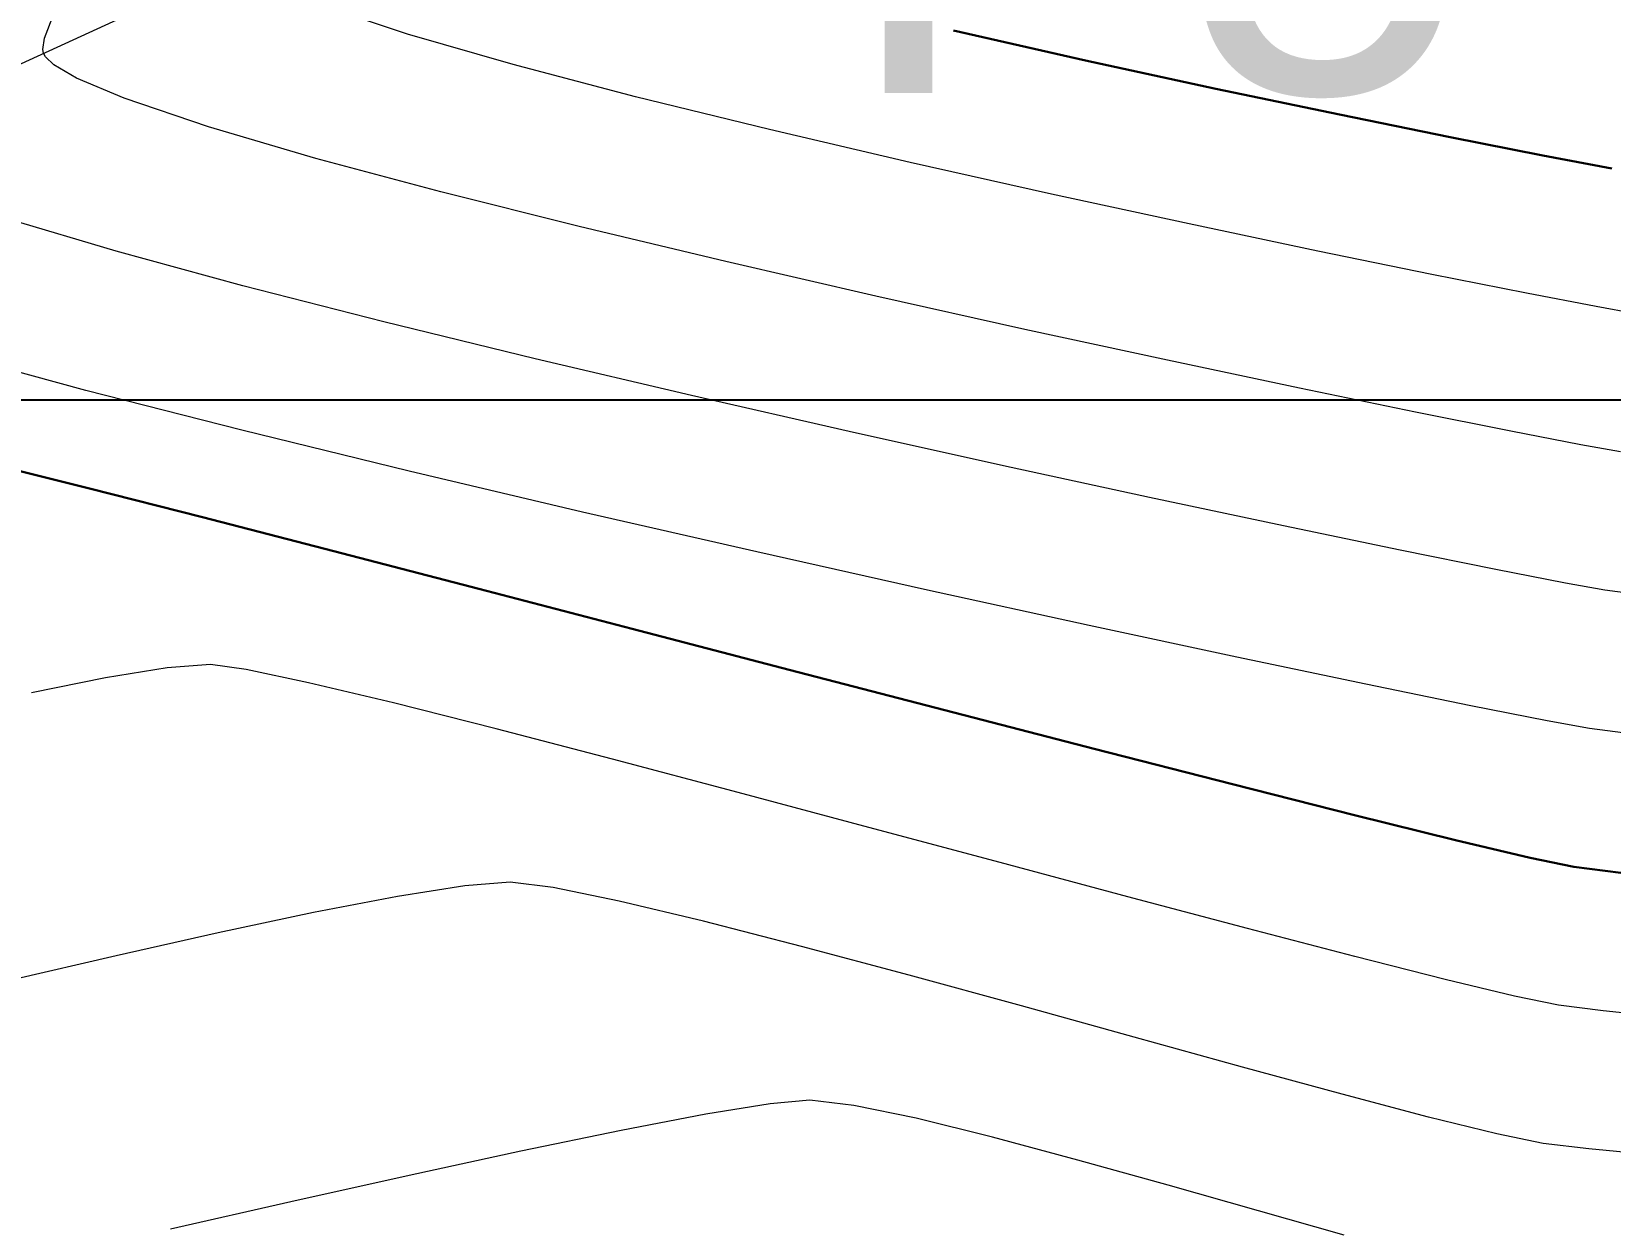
# Model space of a CAD drawing. Header units: millimetres. Extents: x 736950 to 740938, y 8500595 to 8502163.
# Drawn here: x 737802.82 to 737828.7, y 8501186.46 to 8501206.04 of the extents above; entities that cross this region are included whole.
import ezdxf
from ezdxf.enums import TextEntityAlignment as Align

# ---------------------------------------------------------------- set-up
doc = ezdxf.new("R2010")
doc.units = ezdxf.units.MM
for name, color, linetype, lineweight in [('CONT-MJR', 80, 'Continuous', 30), ('CONT-MNR', 96, 'Continuous', 15), ('COTAS', 40, 'Continuous', 5), ('CUADROS', 9, 'Continuous', 20), ('pista', 251, 'Continuous', 5), ('saiwite', 5, 'Continuous', 5)]:
    doc.layers.add(name, color=color, linetype=linetype, lineweight=lineweight)
doc.layers.add('Cuadricula Coordenadas', color=5, linetype='Continuous')
doc.styles.add('COTAS', font='arial.ttf')
doc.styles.add('CUADROS', font='arial.ttf')
doc.dimstyles.new('Copy of GenDist', dxfattribs={"dimtxt": 2, "dimasz": 2, "dimexe": 0.18, "dimexo": 0.0625, "dimgap": 1, "dimtad": 2, "dimdec": 3, "dimzin": 1, "dimdsep": 46, "dimtxsty": 'COTAS', "dimcen": 0.09, "dimadec": 3, "dimazin": 0, "dimtfac": 1, "dimtdec": 3, "dimtofl": 0, "dimtmove": 0, "dimatfit": 3, "dimfxl": 1, "dimtolj": 1, "dimtzin": 0, "dimarcsym": 0})

# ---------------------------------------------------------------- blocks, each defined once
blk = doc.blocks.new('*D153')
at = {"layer": 'COTAS', "color": 0, "lineweight": -2, "transparency": 16777216}
for p, q in [((737818.0385703878, 8501217.565420175), (737817.5595984412, 8501218.345172472)), ((737761.44012939, 8501183.661887297), (737815.9496407742, 8501217.14499069)), ((737760.1207185066, 8501181.988703862), (737759.6417465601, 8501182.768456161))]:
    blk.add_line(p, q, dxfattribs=at)
at = {"layer": 'COTAS', "color": 0, "transparency": 16777216}
for points in [[(737815.7751730308, 8501217.429019064), (737816.1241085171, 8501216.860962316), (737817.6538110226, 8501218.191797148)], [(737761.2656616466, 8501183.945915671), (737761.6145971329, 8501183.377858924), (737759.7359591415, 8501182.615080837)]]:
    blk.add_solid(points, dxfattribs=at)
at = {"layer": 'Defpoints', "color": 0, "transparency": 16777216}
for p in [(737817.6538110226, 8501218.191797148), (737818.0712830899, 8501217.512164854), (737760.1534312088, 8501181.935448542)]:
    blk.add_point(p, dxfattribs=at)
at = {"layer": 'COTAS', "color": 0, "transparency": 16777216, "insert": (737787.6370107504, 8501202.125627412), "char_height": 2, "attachment_point": 5, "rotation": 31.560811543288352, "style": 'COTAS'}
blk.add_mtext('\\A1;67.972', dxfattribs=at)

msp = doc.modelspace()

# ---------------------------------------------------------------- hatches: boundary and pattern name
at = {"layer": 'pista'}
h = msp.add_hatch(dxfattribs=at)
h.set_pattern_fill('HONEY', color=256, scale=3, angle=9.94991650582834, style=0)
h.set_pattern_definition([(9.94991650582834, (1479841.21072825, -18.49207214638591), (0.4979252195647159, 0.4170677100899267), [0.375, -0.75]), (129.9499165058283, (1479841.21072825, -18.49207214638591), (-0.6101538418184378, 0.222682034283025), [0.3749999999999999, -0.7499999999999998]), (69.94991650582834, (1479841.21072825, -18.49207214638591), (-0.112228622253722, 0.6397497443729518), [-0.75, 0.375])])
h.paths.add_polyline_path([(737744.7999806425, 8501250.923935566), (737743.4751223363, 8501250.754223157), (737756.465848178, 8501242.026572531), (737763.5739612179, 8501242.006896213), (737770.002546867, 8501243.455222024), (737769.8468594846, 8501244.342704736), (737763.4750639071, 8501242.907173423), (737756.7405500773, 8501242.925815564)])
h.paths.add_polyline_path([(737794.2809870465, 8501256.017245878), (737809.7820272583, 8501263.709828075), (737823.391616501, 8501273.483615467), (737837.0791595323, 8501280.557800073), (737851.5530432165, 8501285.77819753), (737870.8510758049, 8501293.050216693, -0.9976846880626209), (737871.0089264096, 8501292.63424804), (737865.2748787645, 8501289.581801567, 0.7845063948290762), (737866.1540430214, 8501286.121818589), (737883.2588851704, 8501291.348365877), (737897.4188924351, 8501296.516943583), (737903.2981396064, 8501301.44146652, -0.5512150924587264), (737904.1219025984, 8501301.177325813), (737906.855912117, 8501297.98174819, 0.5618964424650519), (737910.2738656431, 8501298.536066804), (737914.22079628, 8501308.558674501), (737925.6412323939, 8501300.72656757, 0.340189525830376), (737928.7023693406, 8501300.894137181), (737936.9171069289, 8501306.117412793, -0.358727273887905), (737938.1716059428, 8501305.962964654), (737943.1732157968, 8501301.051021611, 0.3417074120720416), (737946.0555081918, 8501300.709858142), (737955.8779356404, 8501307.072689936), (737971.8320576148, 8501314.464803053), (737988.5677626224, 8501323.411181662), (738023.1375471824, 8501336.282937778), (738044.4246208373, 8501357.728329657), (738061.4456776979, 8501362.208386911), (738078.9085143938, 8501363.070318012), (738112.0997810266, 8501372.051506756), (738118.6561313582, 8501373.365123207), (738128.3493353954, 8501376.976906104), (738155.2251721952, 8501366.826195797), (738176.6167526407, 8501363.543890122), (738193.8053773039, 8501353.328603027), (738204.7313956148, 8501340.877429372), (738207.705198212, 8501335.751671141), (738214.35685511, 8501331.742925933), (738229.9282901662, 8501313.374534177), (738233.5603594936, 8501308.186787868), (738234.53883727, 8501308.358438132), (738230.6417003467, 8501313.924784988), (738214.9478837823, 8501332.43754055), (738208.3676942562, 8501336.403214611), (738205.4657963786, 8501341.405035153), (738194.387784551, 8501354.029418997), (738176.9261677533, 8501364.406946706), (738155.4549153853, 8501367.70147717), (738128.3514754312, 8501377.93815071), (738118.4090486554, 8501374.233504975), (738111.8936108743, 8501372.928085677), (738078.7671659255, 8501363.964436961), (738061.3074614278, 8501363.102660457), (738043.958527311, 8501358.536303693), (738022.6381405202, 8501337.057350922), (737988.196920163, 8501324.233464561), (737971.4304040315, 8501315.270615296), (737955.4419368334, 8501307.862588815), (737945.5806043665, 8501301.47455489, -0.3391433520832071), (737943.8038299843, 8501301.693147572), (737938.8116631231, 8501306.59581691, 0.3560082385246841), (737936.4342009705, 8501306.876887502), (737928.158540546, 8501301.61487459, -0.3502196171718997), (737926.1502499409, 8501301.468794718), (737914.5128481541, 8501309.44969617, 0.4302069892023044), (737913.4330382891, 8501309.014522241), (737909.4507249827, 8501298.90206584, -0.5704007069138802), (737907.5397775185, 8501298.566836312), (737904.9064502402, 8501301.644734057, 0.4931454261128044), (737902.7202336333, 8501302.131411942), (737896.9620044216, 8501297.308254998), (737882.9728831241, 8501292.20205278), (737866.0373022418, 8501287.027224885, -0.7384715771871906), (737865.6977918843, 8501288.787355538), (737871.5108758068, 8501291.881875956, 0.9119586051647783), (737870.5337161538, 8501293.892406015), (737851.2416702455, 8501286.62264278), (737836.7183275839, 8501281.384406622), (737822.9200107896, 8501274.252970394), (737809.3164408724, 8501264.483505804), (737793.8201376351, 8501256.79327439), (737778.9884914039, 8501246.402265295), (737769.846859484, 8501244.34270474), (737770.0025468671, 8501243.455222024), (737779.3594973255, 8501245.563292695)])
h.paths.add_polyline_path([(738260.5182952256, 8501271.251537092), (738234.538837269, 8501308.358438132), (738233.56035949, 8501308.186787868), (738259.6897886079, 8501270.86568047), (738269.3749442189, 8501234.589470252), (738274.5057655985, 8501215.583008338), (738279.7983711922, 8501189.602392923), (738280.7089290785, 8501189.641305126), (738275.382018582, 8501215.790318219), (738270.2441657205, 8501234.822827347)])

# ---------------------------------------------------------------- linework, layer by layer
at = {"layer": 'CONT-MJR', "extrusion": (-0.2210041434234334, -0.9752728687857951, 0), "elevation": -8454056.43499231}
msp.add_lwpolyline([(-1159225.731872346, 3610.00000000001), (-1159227.948801118, 3610.00000000001)], dxfattribs=at)
at = {"layer": 'CONT-MJR', "extrusion": (-0.2123534357411203, -0.9771929278954806, 0), "elevation": -8463996.586204512}
msp.add_lwpolyline([(-1084265.441755335, 3610.000000000003), (-1084267.629410827, 3610.000000000003)], dxfattribs=at)
at = {"layer": 'CONT-MJR'}
for points, elevation in [([(737824.2559044601, 8501204.673321407), (737822.2335368571, 8501205.097582642)], 3610), ([(737817.7898029563, 8501194.909817263), (737815.2380515047, 8501195.573514376)], 3615), ([(737822.5033940268, 8501193.69382175), (737820.2386006777, 8501194.27571446)], 3615), ([(737828.101510874, 8501192.340667386), (737827.3832414275, 8501192.487561949)], 3615), ([(737828.866747771, 8501192.243312286), (737828.101510874, 8501192.340667386)], 3615)]:
    msp.add_lwpolyline(points, dxfattribs=dict(at, elevation=elevation))
at = {"layer": 'CONT-MJR', "extrusion": (-0.199166229785165, -0.9799657202745222, 0), "elevation": -8477838.83618509}
msp.add_lwpolyline([(-970108.5519905593, 3610.000000000013), (-970110.4050440234, 3610.000000000013)], dxfattribs=at)
at = {"layer": 'CONT-MJR', "extrusion": (0.1931829334159552, 0.9811627562422083, 0), "elevation": 8483600.451449223}
msp.add_lwpolyline([(918358.5751993574, 3610.000000000011), (918360.1227971148, 3610.000000000011)], dxfattribs=at)
at = {"layer": 'CONT-MJR', "extrusion": (-0.1860634251811319, -0.9825377355653396, 0), "elevation": -8490036.461573336}
msp.add_lwpolyline([(-856818.5355987325, 3610), (-856819.6855971396, 3610)], dxfattribs=at)
at = {"layer": 'CONT-MJR', "extrusion": (-0.242211431828146, -0.9702234908987515, 0), "elevation": -8426767.036501052}
msp.add_lwpolyline([(-1343252.9206494, 3615.000000000013), (-1343254.433095119, 3615.000000000013)], dxfattribs=at)
at = {"layer": 'CONT-MJR', "extrusion": (0.2473328231675584, 0.9689305829541998, 0), "elevation": 8419554.351211708}
msp.add_lwpolyline([(1387742.887500777, 3615.000000000013), (1387744.797607151, 3615.000000000013)], dxfattribs=at)
at = {"layer": 'CONT-MJR', "extrusion": (-0.2499995308855558, -0.9682459576765616, 0), "elevation": -8415701.728069415}
msp.add_lwpolyline([(-1410915.994720093, 3615.000000000006), (-1410918.218390579, 3615.000000000006)], dxfattribs=at)
at = {"layer": 'CONT-MJR', "extrusion": (-0.2514296018011751, -0.9678755887706346, 0), "elevation": -8413608.266287515}
msp.add_lwpolyline([(-1423344.11798068, 3615.00000000001), (-1423346.571094305, 3615.00000000001)], dxfattribs=at)
at = {"layer": 'CONT-MJR', "extrusion": (-0.252090402391229, -0.9677036886476295, 0), "elevation": -8412634.45487723}
msp.add_lwpolyline([(-1429085.945136792, 3615), (-1429088.543563374, 3615)], dxfattribs=at)
at = {"layer": 'CONT-MJR', "extrusion": (-0.252171064243736, -0.9676826723457342, 0), "elevation": -8412515.304506814}
msp.add_lwpolyline([(-1429784.513862173, 3615), (-1429787.173468069, 3615)], dxfattribs=at)
at = {"layer": 'CONT-MJR', "extrusion": (0.2506766670161615, 0.9680708696235357, 0), "elevation": 8414712.853599017}
msp.add_lwpolyline([(1416788.766684971, 3615.00000000001), (1416791.296249487, 3615.00000000001)], dxfattribs=at)
at = {"layer": 'CONT-MJR', "extrusion": (-0.2457880823876178, -0.9693235881563069, 0), "elevation": -8421755.553158721}
msp.add_lwpolyline([(-1374301.276573264, 3615.000000000013), (-1374303.33959779, 3615.000000000013)], dxfattribs=at)
at = {"layer": 'CONT-MJR', "extrusion": (-0.2404451208533526, -0.9706627343510292, 0), "elevation": -8429197.725726085}
msp.add_lwpolyline([(-1327889.969893335, 3615), (-1327891.673505334, 3615)], dxfattribs=at)
at = {"layer": 'CONT-MJR', "extrusion": (-0.2297799555058317, -0.9732426069833452, 0), "elevation": -8443260.682354223}
msp.add_lwpolyline([(-1235318.585568909, 3615.000000000003), (-1235319.845764852, 3615.000000000003)], dxfattribs=at)
at = {"layer": 'CONT-MNR', "extrusion": (0.9331594589741614, -0.3594626880874434, 0), "elevation": -2367378.457908603}
msp.add_lwpolyline([(8198193.382781102, 3612.00000000001), (8198193.814706423, 3612.00000000001)], dxfattribs=at)
at = {"layer": 'CONT-MNR', "extrusion": (-0.3166013409254236, -0.9485586913439905, 0), "elevation": -8297484.144386603}
msp.add_lwpolyline([(-1991638.096437532, 3611.00000000001), (-1991639.543680812, 3611.00000000001)], dxfattribs=at)
at = {"layer": 'CONT-MNR', "extrusion": (-0.2771171090119187, -0.9608361503882317, 0), "elevation": -8372725.531921966}
msp.add_lwpolyline([(-1646914.284658078, 3611.000000000003), (-1646916.087914146, 3611.000000000003)], dxfattribs=at)
at = {"layer": 'CONT-MNR'}
for points, elevation in [([(737803.0034712947, 8501205.743713737), (737803.0298661083, 8501205.92584169)], 3612), ([(737803.014626322, 8501205.680068629), (737803.0034712947, 8501205.743713737)], 3612), ([(737803.0475232174, 8501205.620418176), (737803.014626322, 8501205.680068629)], 3612), ([(737803.5567105433, 8501205.272466432), (737803.1841560028, 8501205.490842208)], 3612), ([(737812.7200774519, 8501204.967007061), (737810.7126662363, 8501205.493704032)], 3611), ([(737804.3397353227, 8501204.941169038), (737803.5567105433, 8501205.272466432)], 3612), ([(737805.7216650682, 8501204.472608235), (737804.3397353227, 8501204.941169038)], 3612), ([(737809.5287698309, 8501203.407091578), (737807.477710252, 8501203.95659395)], 3612), ([(737821.7962816872, 8501202.88098222), (737819.5403683815, 8501203.37031381)], 3611), ([(737804.2093721372, 8501202.432665484), (737802.4447372649, 8501202.959858466)], 3613), ([(737814.1995279986, 8501202.263484161), (737811.7957427612, 8501202.838066516)], 3612), ([(737823.9016684409, 8501202.437317185), (737821.7962816872, 8501202.88098222)], 3611), ([(737825.7714678132, 8501202.053848786), (737823.9016684409, 8501202.437317185)], 3611), ([(737816.6610245, 8501201.6973099), (737814.1995279986, 8501202.263484161)], 3612), ([(737808.5967107642, 8501201.27479115), (737806.2844987643, 8501201.866540939)], 3613), ([(737827.3206189745, 8501201.745107107), (737825.7714678132, 8501202.053848786)], 3611), ([(737819.1011312213, 8501201.153509138), (737816.6610245, 8501201.6973099)], 3612), ([(737803.7085250514, 8501200.153199343), (737801.410924164, 8501200.77769307)], 3614), ([(737813.6387653521, 8501200.06764113), (737811.0726017543, 8501200.67072244)], 3613), ([(737828.8629277267, 8501199.142610023), (737828.2122816016, 8501199.258896537)], 3612), ([(737814.7094959286, 8501197.502885452), (737811.8510000927, 8501198.158059571)], 3614), ([(737826.8207142788, 8501197.21504277), (737825.2544490678, 8501197.532766897)], 3613), ([(737827.9634074204, 8501196.991450299), (737826.8207142788, 8501197.21504277)], 3613), ([(737829.3536719867, 8501196.77971974), (737828.6091221093, 8501196.87529581)], 3613), ([(737822.5746720199, 8501195.778766923), (737820.1529978834, 8501196.298111526)], 3614), ([(737805.7543817108, 8501195.661116404), (737805.0423568239, 8501195.606095811)], 3616), ([(737805.0423568239, 8501195.606095811), (737804.0332166593, 8501195.440300986)], 3616), ([(737810.4342194442, 8501194.601721432), (737808.7502265621, 8501195.027339708)], 3616), ([(737827.6593951677, 8501194.734433765), (737826.4095366537, 8501194.98180044)], 3614), ([(737812.342236772, 8501194.105434489), (737810.4342194442, 8501194.601721432)], 3616), ([(737809.9214962027, 8501192.031167341), (737808.8198939048, 8501191.857389154)], 3617), ([(737812.4497021919, 8501191.780850355), (737811.3694096552, 8501192.00184857)], 3617), ([(737813.8316255906, 8501191.450424857), (737812.4497021919, 8501191.780850355)], 3617), ([(737822.7507351664, 8501191.33070123), (737820.7905762938, 8501191.851732312)], 3616), ([(737805.8779574974, 8501191.257345883), (737804.2054339406, 8501190.880796138)], 3617), ([(737815.4409469701, 8501191.036351906), (737813.8316255906, 8501191.450424857)], 3617), ([(737825.9903507157, 8501190.492858723), (737824.5077262111, 8501190.870441163)], 3616), ([(737827.8477052565, 8501190.073353173), (737827.1274099683, 8501190.219860522)], 3616), ([(737822.6675546857, 8501189.059182048), (737820.8909701891, 8501189.550046567)], 3617), ([(737814.9288892732, 8501188.457976026), (737813.8738879218, 8501188.286498668)], 3618), ([(737815.5755800116, 8501188.514162946), (737814.9288892732, 8501188.457976026)], 3618), ([(737813.8738879218, 8501188.286498668), (737812.4855449494, 8501188.019795397)], 3618), ([(737824.3348711854, 8501186.300168127), (737822.9304745732, 8501186.69877328)], 3618)]:
    msp.add_lwpolyline(points, dxfattribs=dict(at, elevation=elevation))
at = {"layer": 'CONT-MNR', "extrusion": (0.6881206535105744, 0.7255962832127657, 0), "elevation": 6676140.716226674}
msp.add_lwpolyline([(5314507.829819888, 3612), (5314508.018124027, 3612)], dxfattribs=at)
at = {"layer": 'CONT-MNR', "extrusion": (-0.2383184923057058, -0.9711870552190939, 0), "elevation": -8432094.632774355}
msp.add_lwpolyline([(-1309437.925291842, 3611.000000000003), (-1309440.187603691, 3611.000000000003)], dxfattribs=at)
at = {"layer": 'CONT-MNR', "extrusion": (-0.2819301756268233, -0.9594349253967298, 0), "elevation": -8364362.175646733}
msp.add_lwpolyline([(-1688867.662187892, 3612), (-1688869.49247897, 3612)], dxfattribs=at)
at = {"layer": 'CONT-MNR', "extrusion": (-0.2272262170312878, -0.9738420027364039, 0), "elevation": -8446480.838201027}
msp.add_lwpolyline([(-1213179.002120034, 3611.000000000006), (-1213181.365731291, 3611.000000000006)], dxfattribs=at)
at = {"layer": 'CONT-MNR', "extrusion": (-0.2187750801589206, -0.975775314455873, 0), "elevation": -8456680.921008201}
msp.add_lwpolyline([(-1139905.354773045, 3611.000000000006), (-1139907.733782837, 3611.000000000006)], dxfattribs=at)
at = {"layer": 'CONT-MNR', "extrusion": (-0.2434543574557015, -0.9699123547186269, 0), "elevation": -8425045.15926556}
msp.add_lwpolyline([(-1354042.09839403, 3612), (-1354044.435690714, 3612)], dxfattribs=at)
at = {"layer": 'CONT-MNR', "extrusion": (-0.2631956929186141, -0.9647424667905372, 0), "elevation": -8395657.895699397}
msp.add_lwpolyline([(-1525686.66098436, 3613.000000000013), (-1525688.811948684, 3613.000000000013)], dxfattribs=at)
at = {"layer": 'CONT-MNR', "extrusion": (-0.1885095943928912, -0.9820713481320121, 0), "elevation": -8487874.187501427}
msp.add_lwpolyline([(-877957.8570566233, 3611), (-877959.0213733729, 3611)], dxfattribs=at)
at = {"layer": 'CONT-MNR', "extrusion": (-0.1745468703867809, -0.9846488663671839, 0), "elevation": -8499484.09424705}
msp.add_lwpolyline([(-757355.4972657764, 3611), (-757356.1601134901, 3611)], dxfattribs=at)
at = {"layer": 'CONT-MNR', "extrusion": (-0.2370276055263851, -0.9715029151878178, 0), "elevation": -8433822.826073136}
msp.add_lwpolyline([(-1298233.631190184, 3613), (-1298236.179706459, 3613)], dxfattribs=at)
at = {"layer": 'CONT-MNR', "extrusion": (-0.211970824360033, -0.9772759945993394, 0), "elevation": -8464415.935680063}
msp.add_lwpolyline([(-1080951.326649825, 3612.000000000013), (-1080953.720667392, 3612.000000000013)], dxfattribs=at)
at = {"layer": 'CONT-MNR', "extrusion": (-0.2070580546906857, -0.9783286574498926, 0), "elevation": -8469740.08698977}
msp.add_lwpolyline([(-1038408.000870301, 3612.000000000013), (-1038410.208741872, 3612.000000000013)], dxfattribs=at)
at = {"layer": 'CONT-MNR', "extrusion": (0.2477937285151666, 0.9688128137615397, 0), "elevation": 8418894.772618838}
msp.add_lwpolyline([(1391747.753211778, 3614.000000000006), (1391750.395955119, 3614.000000000006)], dxfattribs=at)
at = {"layer": 'CONT-MNR', "extrusion": (-0.2222439120528595, -0.974991099218573, 0), "elevation": -8452568.988071607}
msp.add_lwpolyline([(-1169975.580212771, 3613.00000000001), (-1169978.229498314, 3613.00000000001)], dxfattribs=at)
at = {"layer": 'CONT-MNR', "extrusion": (-0.2023631123340918, -0.9793105588966453, 0), "elevation": -8474623.388479406}
msp.add_lwpolyline([(-997768.9444608886, 3612.000000000003), (-997770.8859605514, 3612.000000000003)], dxfattribs=at)
at = {"layer": 'CONT-MNR', "extrusion": (-0.1972888620713499, -0.9803454008167694, 0), "elevation": -8479676.875151768}
msp.add_lwpolyline([(-953866.6015191242, 3612.000000000013), (-953868.1964030955, 3612.000000000013)], dxfattribs=at)
at = {"layer": 'CONT-MNR', "extrusion": (-0.2374443729977534, -0.9714011373946935, 0), "elevation": -8433262.80881126}
msp.add_lwpolyline([(-1301853.313787734, 3614.000000000011), (-1301856.135876609, 3614.000000000011)], dxfattribs=at)
at = {"layer": 'CONT-MNR', "extrusion": (-0.2168367081814519, -0.9762078887127639, 0), "elevation": -8458923.63555462}
msp.add_lwpolyline([(-1123107.506386581, 3613), (-1123110.094451783, 3613)], dxfattribs=at)
at = {"layer": 'CONT-MNR', "extrusion": (0.1904523568356611, 0.981696439728566, 0), "elevation": 8486118.16785073}
msp.add_lwpolyline([(894750.1056582793, 3612.000000000001), (894751.2736793915, 3612.000000000001)], dxfattribs=at)
at = {"layer": 'CONT-MNR', "extrusion": (-0.2296167270235296, -0.9732811303374795, 0), "elevation": -8443469.694884937}
msp.add_lwpolyline([(-1233918.944514338, 3614.00000000001), (-1233921.863271311, 3614.00000000001)], dxfattribs=at)
at = {"layer": 'CONT-MNR', "extrusion": (-0.2121545604275181, -0.9772361242247477, 0), "elevation": -8464210.293781104}
msp.add_lwpolyline([(-1082542.533161553, 3613.000000000003), (-1082544.985530091, 3613.000000000003)], dxfattribs=at)
at = {"layer": 'CONT-MNR', "extrusion": (-0.2078653956628631, -0.9781574399277048, 0), "elevation": -8468877.944901546}
msp.add_lwpolyline([(-1045397.484166621, 3613), (-1045399.726331445, 3613)], dxfattribs=at)
at = {"layer": 'CONT-MNR', "extrusion": (-0.2036080916532333, -0.9790524730643034, 0), "elevation": -8473345.660495522}
msp.add_lwpolyline([(-1008542.966356184, 3613), (-1008544.92379049, 3613)], dxfattribs=at)
at = {"layer": 'CONT-MNR', "extrusion": (-0.2182657188682398, -0.9758893769105853, 0), "elevation": -8457267.992044404}
msp.add_lwpolyline([(-1135491.583485013, 3614.000000000006), (-1135494.447082733, 3614.000000000006)], dxfattribs=at)
at = {"layer": 'CONT-MNR', "extrusion": (-0.1770435160028106, -0.9842030245032589, 0), "elevation": -8497531.44773024}
msp.add_lwpolyline([(-778908.6363714649, 3613.000000000006), (-778909.2924502135, 3613.000000000006)], dxfattribs=at)
at = {"layer": 'CONT-MNR', "extrusion": (-0.2137994585040973, -0.9768775724436275, 0), "elevation": -8462373.551750306}
msp.add_lwpolyline([(-1096791.205212725, 3614.00000000001), (-1096793.916859951, 3614.00000000001)], dxfattribs=at)
at = {"layer": 'CONT-MNR', "extrusion": (0.1391640313256046, 0.9902693433532144, 0), "elevation": 8521149.468165934}
msp.add_lwpolyline([(452433.6489019342, 3616.000000000013), (452434.2393748969, 3616.000000000013)], dxfattribs=at)
at = {"layer": 'CONT-MNR', "extrusion": (0.2055787065465594, 0.978640585411541, 0), "elevation": 8471295.82419251}
msp.add_lwpolyline([(1025599.557044479, 3614), (1025601.715891099, 3614)], dxfattribs=at)
at = {"layer": 'CONT-MNR', "extrusion": (0.1992004194604637, -0.9799587710137481, 0), "elevation": -8183850.162928658}
msp.add_lwpolyline([(2416459.231263323, 3616.000000000013), (2416457.993749295, 3616.000000000013)], dxfattribs=at)
at = {"layer": 'CONT-MNR', "extrusion": (-0.2090595087765981, -0.9779029204323338, 0), "elevation": -8467589.414641988}
msp.add_lwpolyline([(-1055751.752570388, 3616.000000000006), (-1055752.798019617, 3616.000000000006)], dxfattribs=at)
at = {"layer": 'CONT-MNR', "extrusion": (-0.2331996596777028, -0.9724288759216293, 0), "elevation": -8438864.273886565}
msp.add_lwpolyline([(-1265009.253601442, 3616.00000000001), (-1265010.681746735, 3616.00000000001)], dxfattribs=at)
at = {"layer": 'CONT-MNR', "extrusion": (-0.200887487429573, -0.9796143207376223, 0), "elevation": -8476112.441125525}
msp.add_lwpolyline([(-984998.3830422573, 3614), (-985000.1410093239, 3614)], dxfattribs=at)
at = {"layer": 'CONT-MNR', "extrusion": (-0.1787773453651353, -0.9838895572086306, 0), "elevation": -8496143.593290016}
msp.add_lwpolyline([(-793879.3906390367, 3614), (-793880.0979555428, 3614)], dxfattribs=at)
at = {"layer": 'CONT-MNR', "extrusion": (-0.1274999701309893, -0.9918385743741757, 0), "elevation": -8525885.833722565}
msp.add_lwpolyline([(-352094.7115626782, 3614.00000000001), (-352095.4345254293, 3614.00000000001)], dxfattribs=at)
at = {"layer": 'CONT-MNR', "extrusion": (-0.2556872634548019, -0.9667595478230327, 0), "elevation": -8407259.788055375}
msp.add_lwpolyline([(-1460357.798855769, 3616), (-1460359.930557563, 3616)], dxfattribs=at)
at = {"layer": 'CONT-MNR', "extrusion": (0.2579064487500626, 0.9661698938039477, 0), "elevation": 8403884.371979428}
msp.add_lwpolyline([(1479656.360337324, 3616.000000000013), (1479658.577825259, 3616.000000000013)], dxfattribs=at)
at = {"layer": 'CONT-MNR', "extrusion": (-0.258813133639373, -0.965927410241457, 0), "elevation": -8402491.939531092}
msp.add_lwpolyline([(-1487540.943104751, 3616.000000000006), (-1487543.171945521, 3616.000000000006)], dxfattribs=at)
at = {"layer": 'CONT-MNR', "extrusion": (-0.258522413055977, -0.9660052597929862, 0), "elevation": -8402939.254465343}
msp.add_lwpolyline([(-1485009.866880327, 3616), (-1485012.032632497, 3616)], dxfattribs=at)
at = {"layer": 'CONT-MNR', "extrusion": (0.07573812070806596, -0.997127743607413, 0), "elevation": -8420894.091117337}
msp.add_lwpolyline([(1379555.796077961, 3617.000000000013), (1379555.050451673, 3617.000000000013)], dxfattribs=at)
at = {"layer": 'CONT-MNR', "extrusion": (-0.1208949109664605, -0.9926653114229446, 0), "elevation": -8528036.045796085}
msp.add_lwpolyline([(-295351.097385845, 3617.000000000006), (-295351.807019581, 3617.000000000006)], dxfattribs=at)
at = {"layer": 'CONT-MNR', "extrusion": (0.189980406849774, -0.9817878818834518, 0), "elevation": -8206197.927370153}
msp.add_lwpolyline([(2339431.646293343, 3617.000000000011), (2339430.244957387, 3617.000000000011)], dxfattribs=at)
at = {"layer": 'CONT-MNR', "extrusion": (0.2084658007256275, -0.9780296569776517, 0), "elevation": -8160609.87619493}
msp.add_lwpolyline([(2493805.273622104, 3617.000000000006), (2493803.672319183, 3617.000000000006)], dxfattribs=at)
at = {"layer": 'CONT-MNR', "extrusion": (-0.2534087231748625, -0.9673593019239987, 0), "elevation": -8410677.232382659}
msp.add_lwpolyline([(-1440534.523207848, 3616), (-1440536.339483395, 3616)], dxfattribs=at)
at = {"layer": 'CONT-MNR', "extrusion": (0.2586573272249318, 0.9659691439548442, 0), "elevation": 8402729.597922072}
msp.add_lwpolyline([(1486186.577224674, 3617), (1486188.401803122, 3617)], dxfattribs=at)
at = {"layer": 'CONT-MNR', "extrusion": (0.2266411655577491, -0.9739783273125872, 0), "elevation": -8112758.869169895}
msp.add_lwpolyline([(2645325.115745287, 3617.000000000013), (2645323.375439532, 3617.000000000013)], dxfattribs=at)
at = {"layer": 'CONT-MNR', "extrusion": (-0.2640062008940542, -0.9645209826071636, 0), "elevation": -8394364.993349498}
msp.add_lwpolyline([(-1532724.940792918, 3617.000000000003), (-1532726.849946512, 3617.000000000003)], dxfattribs=at)
at = {"layer": 'CONT-MNR', "extrusion": (-0.2334570288906581, -0.9723671197966056, 0), "elevation": -8438528.777928913}
msp.add_lwpolyline([(-1267223.771975527, 3616.000000000006), (-1267224.941347905, 3616.000000000006)], dxfattribs=at)
at = {"layer": 'CONT-MNR', "extrusion": (0.2664444214710228, 0.9638502841556732, 0), "elevation": 8390462.22391741}
msp.add_lwpolyline([(1553945.656060054, 3617), (1553947.571417728, 3617)], dxfattribs=at)
at = {"layer": 'CONT-MNR', "extrusion": (-0.1265483934288217, -0.9919604347556329, 0), "elevation": -8526215.129857829}
msp.add_lwpolyline([(-343915.1736821855, 3616), (-343915.9134313726, 3616)], dxfattribs=at)
at = {"layer": 'CONT-MNR', "extrusion": (-0.102221125903174, -0.9947617008203963, 0), "elevation": -8532079.87156779}
msp.add_lwpolyline([(-135036.4865592252, 3616.000000000013), (-135037.5965917272, 3616.000000000013)], dxfattribs=at)
at = {"layer": 'CONT-MNR', "extrusion": (0.2632817346460012, 0.964718989240801, 0), "elevation": 8395513.74829401}
msp.add_lwpolyline([(1526414.571440425, 3617.000000000013), (1526416.26397275, 3617.000000000013)], dxfattribs=at)
at = {"layer": 'CONT-MNR', "extrusion": (-0.1162115294016393, -0.9932244864249633, 0), "elevation": -8529331.272435797}
msp.add_lwpolyline([(-255118.8981893042, 3618.00000000001), (-255119.6228307306, 3618.00000000001)], dxfattribs=at)
at = {"layer": 'CONT-MNR', "extrusion": (0.2024313164230823, 0.9792964628401444, 0), "elevation": 8474540.883327173}
msp.add_lwpolyline([(998364.832075862, 3618.000000000013), (998365.8768112215, 3618.000000000013)], dxfattribs=at)
at = {"layer": 'CONT-MNR', "extrusion": (-0.2559375732583405, -0.9666933115495482, 0), "elevation": -8406879.133886967}
msp.add_lwpolyline([(-1462522.303733985, 3617.00000000001), (-1462523.767299267, 3617.00000000001)], dxfattribs=at)
at = {"layer": 'CONT-MNR', "extrusion": (-0.2396989284671832, -0.9708472710430226, 0), "elevation": -8430209.403148118}
msp.add_lwpolyline([(-1321416.488217193, 3618), (-1321417.776550008, 3618)], dxfattribs=at)
at = {"layer": 'CONT-MNR', "extrusion": (0.2401937610610626, 0.9707249647285998, 0), "elevation": 8429536.7869821}
msp.add_lwpolyline([(1325705.378813962, 3617.000000000013), (1325706.535255412, 3617.000000000013)], dxfattribs=at)
at = {"layer": 'CONT-MNR', "extrusion": (0.2032697516730932, -0.9791227747605299, 0), "elevation": -8173731.841985022}
msp.add_lwpolyline([(2450443.385809822, 3618.00000000001), (2450441.703982329, 3618.00000000001)], dxfattribs=at)
at = {"layer": 'CONT-MNR', "extrusion": (-0.2590270200727254, -0.9658700755651579, 0), "elevation": -8402157.954021325}
msp.add_lwpolyline([(-1489399.041832013, 3618.000000000003), (-1489400.494136941, 3618.000000000003)], dxfattribs=at)
at = {"layer": 'CONT-MNR', "extrusion": (-0.2010398973671597, -0.9795830539911365, 0), "elevation": -8475952.2973441}
msp.add_lwpolyline([(-986314.5162738817, 3617), (-986315.2881548558, 3617)], dxfattribs=at)
at = {"layer": 'CONT-MNR', "extrusion": (0.2119755615932279, -0.9772749670830803, 0), "elevation": -8151600.041206426}
msp.add_lwpolyline([(2523088.095469287, 3618), (2523086.222793427, 3618)], dxfattribs=at)
at = {"layer": 'CONT-MNR', "extrusion": (-0.1199421431947955, -0.9927808833201007, 0), "elevation": -8528313.362270018}
msp.add_lwpolyline([(-287148.7963843796, 3617.000000000013), (-287149.554748146, 3617.000000000013)], dxfattribs=at)
at = {"layer": 'CONT-MNR', "extrusion": (-0.0933982725495984, -0.995628827769039, 0), "elevation": -8532939.452437041}
msp.add_lwpolyline([(-59391.87847367406, 3617.000000000006), (-59393.07520027307, 3617.000000000006)], dxfattribs=at)
at = {"layer": 'CONT-MNR', "extrusion": (-0.2693225225637896, -0.96305003963443, 0), "elevation": -8385780.527082062}
msp.add_lwpolyline([(-1579002.182349409, 3618.000000000013), (-1579003.718091067, 3618.000000000013)], dxfattribs=at)
at = {"layer": 'CONT-MNR', "extrusion": (0.2175081512967799, -0.9760585044552695, 0), "elevation": -8137176.670062344}
msp.add_lwpolyline([(2569222.286926531, 3618.000000000013), (2569220.300822341, 3618.000000000013)], dxfattribs=at)
at = {"layer": 'CONT-MNR', "extrusion": (-0.2737320366408213, -0.9618059950512204, 0), "elevation": -8378458.105368949}
msp.add_lwpolyline([(-1617404.631102367, 3618.000000000013), (-1617406.169405295, 3618.000000000013)], dxfattribs=at)
at = {"layer": 'CONT-MNR', "extrusion": (0.2210451852150812, -0.9752635675002068, 0), "elevation": -8127809.113841882}
msp.add_lwpolyline([(2598702.776947205, 3618), (2598700.75490967, 3618)], dxfattribs=at)
at = {"layer": 'Cuadricula Coordenadas', "color": 8}
msp.add_line((736950.2264744169, 8501200), (738552.8979275209, 8501200), dxfattribs=at)
at = {"layer": 'saiwite'}
msp.add_line((737796.2621935044, 8501202.568646956), (737831.0403261232, 8501218.593898673), dxfattribs=at)

# ---------------------------------------------------------------- texts
at = {"layer": 'CUADROS', "style": 'CUADROS'}
msp.add_text('P5', height=6, dxfattribs=at).set_placement((737821.2397072826, 8501208.02738293), align=Align.MIDDLE_CENTER)

# ---------------------------------------------------------------- dimensions: what is measured, and where the dimension line sits
at = {"layer": 'COTAS'}
dim = msp.add_aligned_dim(p1=(737760.1534312089, 8501181.935448542), p2=(737818.0712830903, 8501217.512164854), distance=0.7976107970436412, dimstyle='Copy of GenDist', dxfattribs=at)
dim.commit()
dim.dimension.update_dxf_attribs({"geometry": '*D153', "text_midpoint": (737787.6370107504, 8501202.125627412)})

doc.saveas('drawing.dxf')
